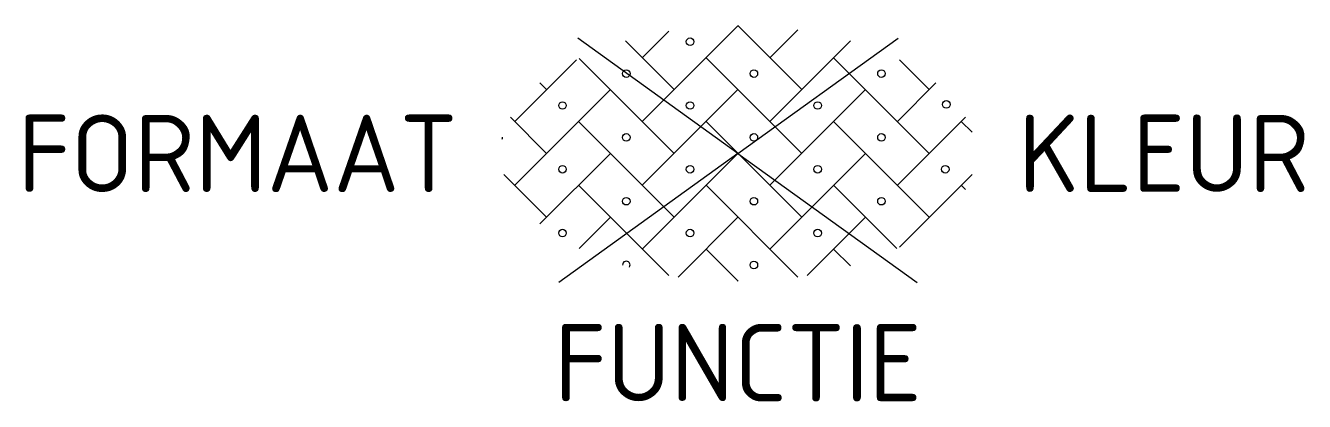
# Model space of a CAD drawing. Header units: metres. Extents: x -16.6 to 13.2, y -5.8 to 3.
import ezdxf
from ezdxf.enums import TextEntityAlignment as Align

# ---------------------------------------------------------------- set-up
doc = ezdxf.new("R2010")
doc.units = ezdxf.units.M
doc.styles.add('NLCS-ISO', font='NLCS-ISO.ttf')

msp = doc.modelspace()

# ---------------------------------------------------------------- linework, layer by layer
for p, q in [((0, 0), (-3.728, 2.684)), ((-2.227, 0.742), (0, 2.97)), ((-2.227, 2.227), (-1.609, 2.846)), ((-0.005, 2.975), (1.485, 1.485)), ((0, 0), (3.728, 2.684)), ((0.742, 2.227), (1.394, 2.879)), ((-2.619, 2.619), (-1.485, 1.485)), ((0.742, 0.742), (2.619, 2.619)), ((-5.197, 0.742), (-3.76, 2.18)), ((-3.696, 2.211), (-1.485, 0)), ((-0.742, 2.227), (1.485, 0)), ((2.227, 2.227), (4.455, 0)), ((3.76, 2.18), (4.455, 1.485)), ((-4.61, 1.64), (-4.455, 1.485)), ((3.712, 0.742), (4.61, 1.64)), ((-5.197, -0.742), (-2.97, 1.485)), ((-2.227, -0.742), (0, 1.485)), ((0.742, -0.742), (2.97, 1.485)), ((-5.298, 0.844), (-4.455, 0)), ((-3.712, 0.742), (-1.485, -1.485)), ((-0.742, 0.742), (1.485, -1.485)), ((2.227, 0.742), (4.455, -1.485)), ((3.712, -0.742), (5.298, 0.844)), ((5.197, 0.742), (5.449, 0.49)), ((-4.61, -1.64), (-2.97, 0)), ((0, 0), (-4.172, -3.003)), ((-2.227, -2.227), (0, 0)), ((0.742, -2.227), (2.97, 0)), ((0, 0), (4.172, -3.003)), ((-5.449, -0.49), (-4.455, -1.485)), ((3.76, -2.18), (5.449, -0.49)), ((-3.712, -0.742), (-1.609, -2.846)), ((-0.742, -0.742), (1.394, -2.879)), ((2.227, -0.742), (3.696, -2.211)), ((5.197, -0.742), (5.298, -0.844)), ((-3.696, -2.211), (-2.97, -1.485)), ((-1.394, -2.879), (0, -1.485)), ((1.609, -2.846), (2.97, -1.485)), ((-0.742, -2.227), (0.005, -2.975)), ((2.227, -2.227), (2.619, -2.619)), ((-0.005, -2.975), (0, -2.97))]:
    msp.add_line(p, q)
for centre in [(-1.114, 2.599), (-2.599, 1.856), (0.371, 1.856), (3.341, 1.856), (-4.084, 1.114), (-1.114, 1.114), (1.856, 1.114), (4.851, 1.139), (-2.599, 0.371), (0.371, 0.371), (3.341, 0.371), (-4.084, -0.371), (-1.114, -0.371), (1.856, -0.371), (4.826, -0.371), (-2.599, -1.114), (0.371, -1.114), (3.341, -1.114), (-4.084, -1.856), (-1.114, -1.856), (1.856, -1.856), (0.371, -2.599)]:
    msp.add_circle(centre, 0.0881)
for centre, start, end in [((-5.568, 0.371), 331.3702, 3.611), ((-2.599, -2.599), 327.2577, 180.6065)]:
    msp.add_arc(centre, 0.0881, start, end)

# ---------------------------------------------------------------- texts
at = {"style": 'NLCS-ISO'}
msp.add_attdef('FORMAAT', text='KF', height=1.8, dxfattribs=at).set_placement((-6.525, 0), align=Align.MIDDLE_RIGHT)
msp.add_attdef('KLEUR', text='RD', height=1.8, dxfattribs=at).set_placement((6.525, 0), align=Align.MIDDLE_LEFT)
at = {"style": 'NLCS-ISO', "flags": 1}
msp.add_attdef('FUNCTIE', text='', height=1.8, dxfattribs=at).set_placement((0, -3.975), align=Align.TOP_CENTER)

doc.saveas('drawing.dxf')
